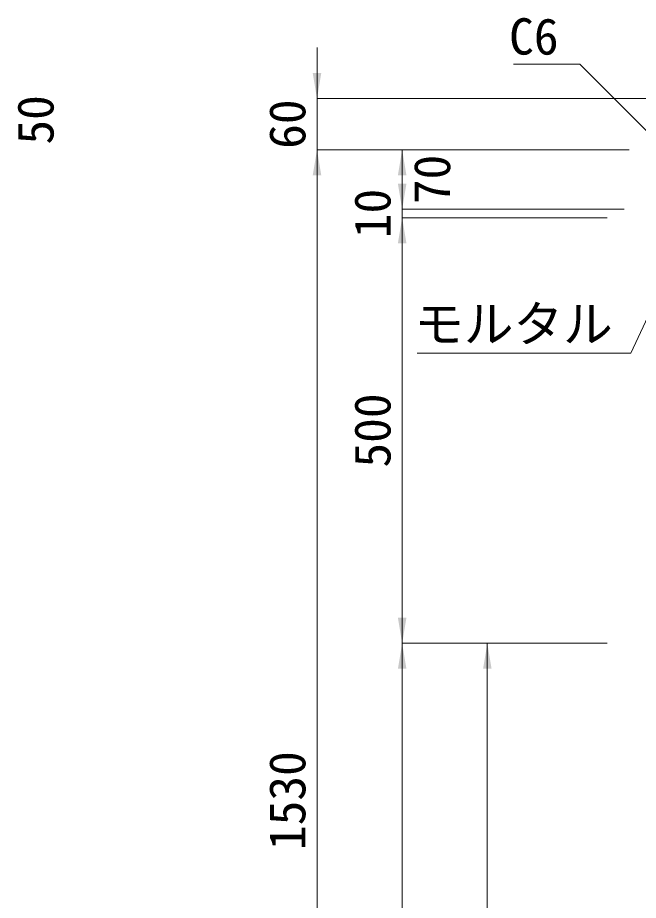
# Model space of a CAD drawing. Units: millimetres at full size. Extents: x -1934 to 78146, y -143454 to -112471.
# Drawn here: x 20921 to 21650, y -138034 to -136997 of the extents above; entities that cross this region are included whole.
import ezdxf
from ezdxf.enums import TextEntityAlignment as Align

# ---------------------------------------------------------------- set-up
doc = ezdxf.new("R2010")
doc.units = ezdxf.units.MM
doc.header["$LTSCALE"] = 23
doc.layers.add('寸法線', color=7, linetype='Continuous', lineweight=13)
doc.layers.add('引出線', color=4, linetype='Continuous', lineweight=13)
doc.styles.add('ＭＳ ゴシック', font='')
doc.styles.get('ＭＳ ゴシック').set_extended_font_data('MS Gothic')

# ---------------------------------------------------------------- blocks, each defined once
blk = doc.blocks.new('filled_arrow')
at = {"color": 0, "linetype": 'Continuous', "lineweight": -2}
blk.add_solid([(7.5, 1.25), (0, 0), (7.5, -1.25)], dxfattribs=at)

msp = doc.modelspace()

# ---------------------------------------------------------------- linework, layer by layer
at = {"layer": '寸法線'}
for p, q in [((21272.59, -137211.87), (21272.59, -137031.87)), ((21850.65, -137091.87), (21272.59, -137091.87)), ((21639.15, -137151.87), (21272.59, -137151.87)), ((21272.59, -138681.87), (21272.59, -137151.87)), ((21639.15, -137151.87), (21272.59, -137151.87)), ((21372.58, -137221.87), (21372.58, -137151.87)), ((21639.15, -137151.87), (21372.58, -137151.87)), ((21372.58, -137291.87), (21372.58, -137161.87)), ((21633.15, -137221.87), (21372.58, -137221.87)), ((21633.15, -137221.87), (21372.58, -137221.87)), ((21613.15, -137231.87), (21372.58, -137231.87)), ((21372.59, -137231.87), (21372.59, -137731.87)), ((21613.15, -137231.87), (21372.59, -137231.87)), ((21372.59, -138681.87), (21372.59, -137731.87)), ((21613.15, -137731.87), (21372.59, -137731.87)), ((21613.15, -137731.87), (21372.59, -137731.87)), ((21472.59, -137731.87), (21472.59, -138581.87)), ((21613.15, -137731.87), (21472.59, -137731.87))]:
    msp.add_line(p, q, dxfattribs=at)
at = {"layer": '引出線'}
for points in [[(21685.43, -137155.59), (21581.26, -137051.42), (21503.27, -137051.42)], [(21715.65, -137231.87), (21641.26, -137390.82), (21390.35, -137390.82)]]:
    msp.add_lwpolyline(points, dxfattribs=at)

# ---------------------------------------------------------------- block references
at = {"layer": '寸法線', "xscale": 4, "yscale": 4}
for p, rotation in [((21272.59, -137091.87), 90), ((21272.59, -137151.87), 270), ((21272.59, -137151.87), 270), ((21372.58, -137151.87), 270), ((21372.58, -137221.87), 90), ((21372.58, -137221.87), 90), ((21372.58, -137231.87), 270), ((21372.59, -137231.87), 270), ((21372.59, -137731.87), 90), ((21372.59, -137731.87), 270), ((21472.59, -137731.87), 270)]:
    msp.add_blockref('filled_arrow', p, dxfattribs=dict(at, rotation=rotation))

# ---------------------------------------------------------------- texts
at = {"layer": '寸法線', "style": 'ＭＳ ゴシック'}
for s, p in [('50', (20941.91, -137116.87)), ('60', (21237.59, -137121.87)), ('70', (21407.58, -137186.87)), ('10', (21337.58, -137226.87)), ('500', (21337.59, -137481.87)), ('1530', (21237.59, -137916.87))]:
    msp.add_text(s, height=42.72, rotation=90, dxfattribs=at).set_placement(p, align=Align.MIDDLE_CENTER)
at = {"layer": '引出線', "style": 'ＭＳ ゴシック'}
msp.add_text('C6', height=42.72, dxfattribs=at).set_placement((21556.26, -136997.42), align=Align.TOP_RIGHT)
msp.add_text('モルタル', height=42.72, dxfattribs=at).set_placement((21503.3, -137335.22), align=Align.TOP_CENTER)

doc.saveas('drawing.dxf')
